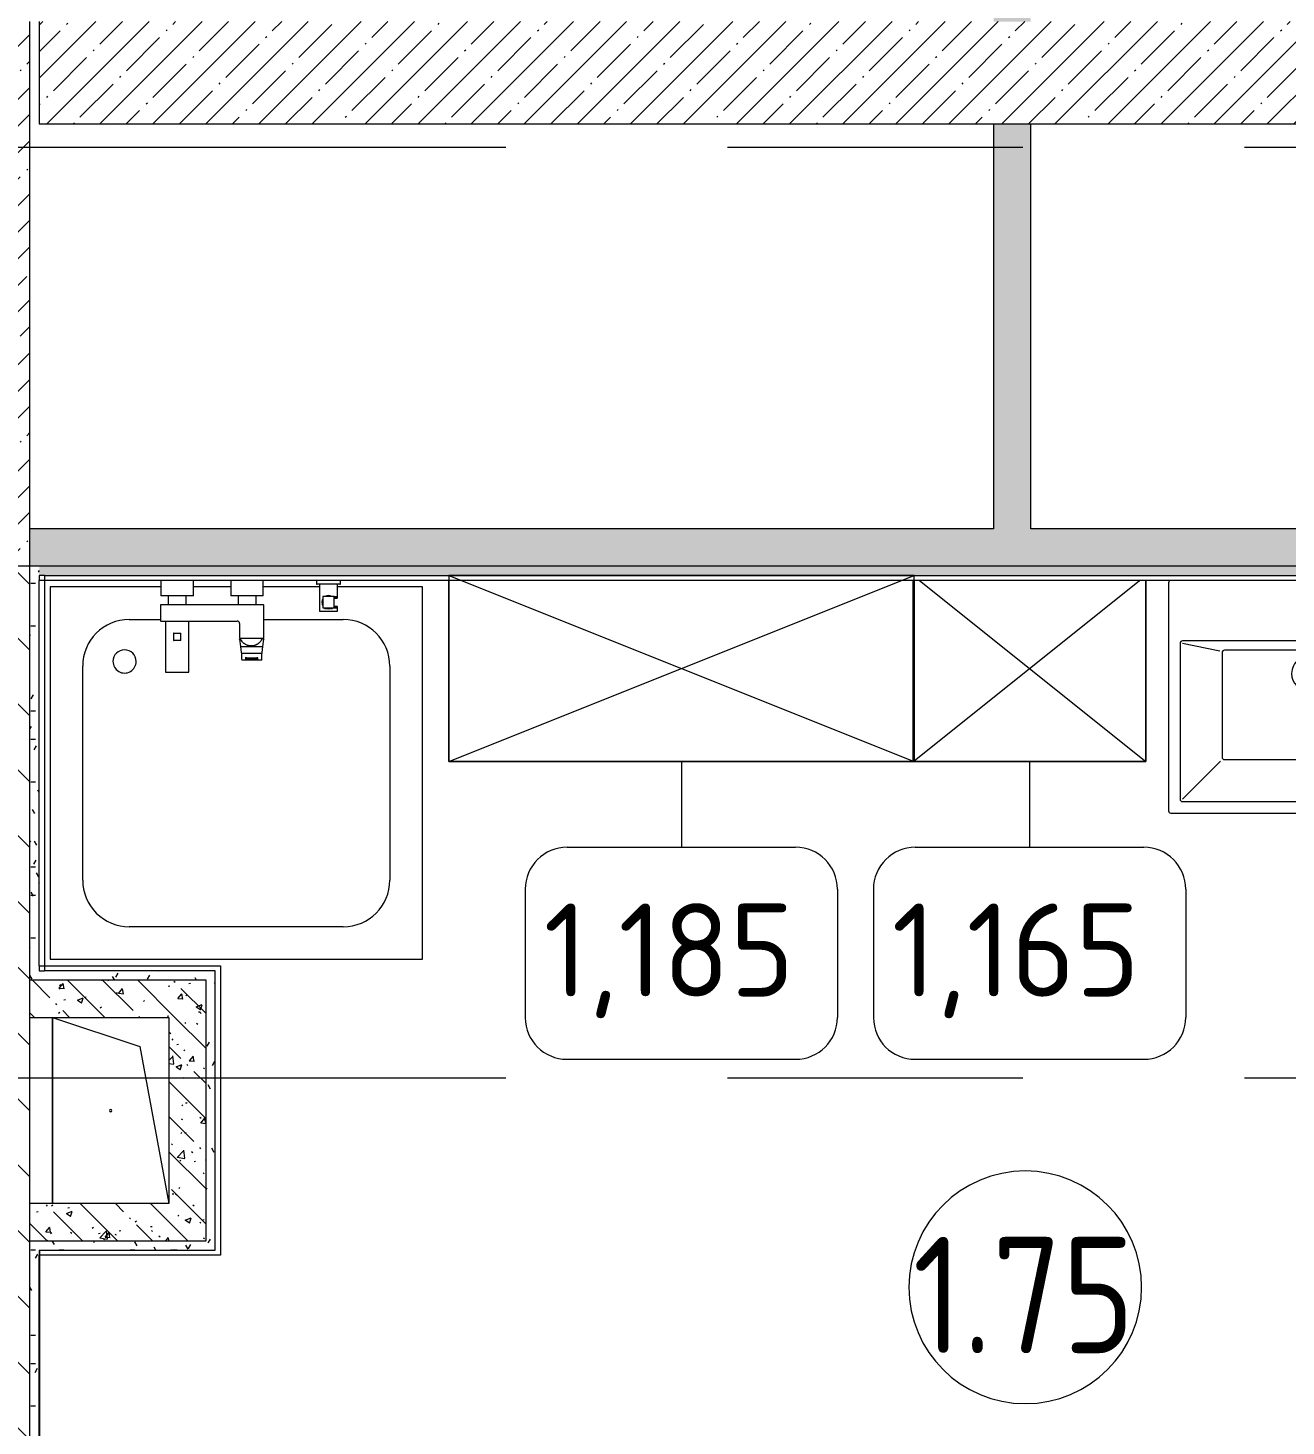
# Model space of a CAD drawing. Header units: millimetres. Extents: x 81494 to 296443, y -8553 to 29000.
# Drawn here: x 86466 to 89169, y 14252 to 17256 of the extents above; entities that cross this region are included whole.
import ezdxf

# ---------------------------------------------------------------- set-up
doc = ezdxf.new("R2010")
doc.units = ezdxf.units.MM
doc.linetypes.add('Осевая', pattern=[3175, 635, -476.25, 1587.5, -476.25])
for name, color, linetype, lineweight in [('A-AREA-IDEN', 7, 'Continuous', 9), ('A-GENM', 7, 'Continuous', 9), ('A-WALL', 7, 'Continuous', 9), ('I-FURN-IDEN', 7, 'Continuous', 9), ('I-WALL', 7, 'Continuous', 9), ('Оси-2', 7, 'Осевая', 9)]:
    doc.layers.add(name, color=color, linetype=linetype, lineweight=lineweight)
for name, color, linetype, lineweight, true_color in [('A-WALL-1', 9, 'Continuous', 9, 0x808080), ('A-WALL-FNSH-1', 9, 'Continuous', 9, 0x808080), ('I-FURN-1', 9, 'Continuous', 9, 0x808080), ('P-SANR-FIXT-2', 9, 'Continuous', 13, 0x808080)]:
    doc.layers.add(name, color=color, linetype=linetype, lineweight=lineweight, true_color=true_color)
doc.styles.add('GOST Common', font='GOST_Common.ttf', dxfattribs={"height": 200})
doc.styles.add('GOST Common_1', font='GOST_Common.ttf', dxfattribs={"width": 0.9, "height": 250})
pattern_1 = [(45, (0, 0), (-57.024626, 57.024626), []), (45, (57.025, 0), (-57.024626, 57.024626), [100.806, -20.161, 3.353, -16.808])]
pattern_2 = [(135, (0, 0), (-75.43415, -75.43415), [106.68, -17.78, 3.556, -17.78]), (135, (0, 75.39), (-75.43415, -75.43415), []), (50, (0, 0), (127.52922, -11.15758), [13.335, -146.685]), (355, (0, 0), (-24.66966, 133.74002), [10.668, -117.348]), (100.451, (10.63, -0.93), (102.85973, 122.58178), [11.333, -124.663]), (46.184, (0, 35.56), (189.75516, -29.43036), [20.002, -220.027]), (96.636, (15.81, 33.1), (166.1822, 173.1996), [17, -186.995]), (351.184, (0, 35.56), (166.18393, 173.19757), [16.002, -176.022]), (21, (17.78, 26.67), (106.13027, -71.58603), [13.335, -146.685]), (326, (17.78, 26.67), (43.26188, 128.93175), [10.668, -117.348]), (71.451, (26.62, 20.7), (149.39198, 57.34505), [11.333, -124.663]), (37.5, (0, 0), (2.162228, 59.188357), [3.353, -112.573, 3.353, -115.773, -117.792]), (37.5, (0, 0), (2.162228, 59.188357), [-235.052, 3.353, -114.44]), (7.5, (0, 0), (46.773857, 70.126152), [3.353, -64.567, 3.353, -109.906, -44.894]), (7.5, (0, 0), (46.773857, 70.126152), [-181.178, 3.353, -41.542]), (327.5, (-39.65, 0), (94.913671, -4.010093), [3.353, -41.097, 3.353, -135.331, -184.023]), (327.5, (-39.65, 0), (94.913671, -4.010093), [-183.134, 3.353, -180.67]), (317.5, (-57.43, 0), (103.69057, 17.79882), [3.353, -54.432, 3.353, -88.748, -130.683]), (317.5, (-57.43, 0), (103.69057, 17.79882), [-149.885, 3.353, -127.33])]
pattern_3 = [(0, (0, 0), (121.92, 30.48), [10.058, -81.382, 10.058, -81.382, -487.68]), (0, (0, 0), (121.92, 30.48), [-182.88, 10.058, -172.822, 10.058, -81.382, -213.36]), (0, (0, 0), (121.92, 30.48), [-457.2, 10.058, -50.902, 10.058, -142.342]), (120, (45.72, 15.24), (-87.356454, 90.345817), [10.058, -81.382, 10.058, -81.382, -487.68]), (120, (45.72, 15.24), (-87.356454, 90.345817), [-182.88, 10.058, -172.822, 10.058, -81.382, -213.36]), (120, (45.72, 15.24), (-87.356454, 90.345817), [-457.2, 10.058, -50.902, 10.058, -142.342]), (240, (60.96, 76.2), (-34.563546, -120.825817), [10.058, -81.382, 10.058, -81.382, -487.68]), (240, (60.96, 76.2), (-34.563546, -120.825817), [-182.88, 10.058, -172.822, 10.058, -81.382, -213.36]), (240, (60.96, 76.2), (-34.563546, -120.825817), [-457.2, 10.058, -50.902, 10.058, -142.342])]

# ---------------------------------------------------------------- blocks, each defined once
blk = doc.blocks.new('SND_Aquanet_Душевой поддон_HX108_Квадратный_С опорами_Сантехкомплект__$ - 800х800-30766030-План расстановки мебели и оборудования 1 этажа в осях 23_1-33')
at = {"layer": 'P-SANR-FIXT-2'}
for p, q in [((400, 400), (-400, 400)), ((-400, 400), (-400, 217.5)), ((400, -400), (400, 400)), ((-230, 330), (230, 330)), ((-330, 59.2), (-330, 230)), ((330, 230), (330, -230)), ((-400, 179), (-400, 58.2)), ((-400, -11.8), (-400, -91.8)), ((-400, -161.8), (-400, -400)), ((-330, -230), (-330, -162.7)), ((230, -330), (-230, -330)), ((-400, -400), (400, -400))]:
    blk.add_line(p, q, dxfattribs=at)
for centre, radius, start, end in [((-230, 230), 100, 90, 180), ((230, 230), 100, 0, 90), ((-230, -230), 100, 180, 270), ((-240, -240), 25, 90, 270), ((-240, -240), 25, 270, 90), ((230, -230), 100, 270, 0)]:
    blk.add_arc(centre, radius, start, end, dxfattribs=at)
blk = doc.blocks.new('GM_Отверстие прямоугольное _в плите_ - Отверстие-21608683-План расстановки мебели и оборудования 1 этажа в осях 23_1-33')
at = {"layer": 'A-GENM'}
for p, q in [((-137.5, 62.5), (200, 125)), ((-200, -125), (-137.5, 62.5)), ((200, -125), (-200, -125)), ((-200, -125), (200, -125))]:
    blk.add_line(p, q, dxfattribs=at)
for start, end in [(360, 180), (180, 360)]:
    blk.add_arc((0, 0), 2.5, start, end, dxfattribs=at)
blk = doc.blocks.new('Шкаф параметрический - 1_185-25612950-План расстановки мебели и оборудования 1 этажа в осях 23_1-33')
at = {"layer": 'I-FURN-1'}
for p, q in [((0, 0), (1000, -400)), ((0, -400), (1000, 0)), ((1000, 0), (0, 0)), ((0, 0), (0, -400)), ((1000, -400), (1000, 0)), ((0, -400), (0, -11)), ((1000, -11), (1000, -400)), ((0, -400), (1000, -400)), ((998.3, -400), (0, -400)), ((1000, -400), (998.3, -400))]:
    blk.add_line(p, q, dxfattribs=at)
blk = doc.blocks.new('Шкаф параметрический - 1_165-25613087-План расстановки мебели и оборудования 1 этажа в осях 23_1-33')
at = {"layer": 'I-FURN-1'}
for p, q in [((0, -11), (0, -400)), ((0, -400), (0, -11)), ((1.7, -398.6), (486.2, -11)), ((13.8, -11), (500, -400)), ((500, -400), (500, -11)), ((500, -11), (500, -400)), ((0, -400), (1.7, -398.6)), ((0, -400), (1.7, -400)), ((1.7, -400), (0, -400)), ((1.7, -400), (500, -400)), ((500, -400), (1.7, -400))]:
    blk.add_line(p, q, dxfattribs=at)
blk = doc.blocks.new('Смеситель для ванны с душевым гарнитуром - Смеситель для ванны с душевым гарнитуром-30756537-План расстановки мебели и оборудования 1 этажа в осях 23_1-33')
at = {"layer": 'P-SANR-FIXT-2'}
for p, q in [((86751.6, 16069), (86751.6, 16036)), ((86751.6, 16069), (86751.6, 16036)), ((86821.6, 16036), (86821.6, 16069)), ((86821.6, 16036), (86821.6, 16069)), ((86901.6, 16069), (86901.6, 16036)), ((86901.6, 16069), (86901.6, 16036)), ((86971.6, 16036), (86971.6, 16069)), ((86971.6, 16036), (86971.6, 16069)), ((87085.6, 16069), (87085.6, 16061)), ((87087.2, 16061), (87085.6, 16061)), ((87085.6, 16061), (87087.2, 16061)), ((87136, 16061), (87087.2, 16061)), ((87092.4, 16061), (87092.4, 16003)), ((87130.9, 16033.7), (87130.9, 16061)), ((87136, 16061), (87137.6, 16061)), ((87137.6, 16061), (87136, 16061)), ((87137.6, 16061), (87137.6, 16069)), ((86750.6, 16015.7), (86750.6, 15982.7)), ((86750.6, 16015.7), (86750.6, 15982.7)), ((86821.6, 16036), (86751.6, 16036)), ((86821.6, 16036), (86751.6, 16036)), ((86971.6, 16016.7), (86751.6, 16016.7)), ((86971.6, 16016.7), (86751.6, 16016.7)), ((86767.4, 16036), (86767.4, 16016.7)), ((86805.9, 16016.7), (86805.9, 16036)), ((86971.6, 16036), (86901.6, 16036)), ((86971.6, 16036), (86901.6, 16036)), ((86917.4, 16036), (86917.4, 16016.7)), ((86955.9, 16016.7), (86955.9, 16036)), ((86972.6, 15946.2), (86972.6, 16015.7)), ((86972.6, 15946.2), (86972.6, 16015.7)), ((87123.6, 16034.2), (87099.6, 16034.2)), ((87099.6, 16034.2), (87099.6, 16010.2)), ((87123.6, 16010.2), (87123.6, 16034.2)), ((87130.9, 16033.7), (87123.6, 16033.7)), ((87123.6, 16033.7), (87130.9, 16033.7)), ((87123.6, 16031.2), (87130.4, 16031.2)), ((87130.4, 16013.2), (87123.6, 16013.2)), ((87130.9, 16031.7), (87130.9, 16033.7)), ((87130.9, 16010.5), (87130.9, 16012.7)), ((87092.4, 16003), (87130.9, 16003)), ((87099.6, 16010.2), (87123.6, 16010.2)), ((87103.2, 16010.2), (87103.2, 16008.7)), ((87103.2, 16010.2), (87103.2, 16008.7)), ((87103.2, 16010.2), (87103.2, 16008.7)), ((87103.2, 16010.2), (87103.2, 16008.7)), ((87103.2, 16010.2), (87103.2, 16008.7)), ((87103.2, 16010.2), (87103.2, 16008.7)), ((87103.2, 16010.2), (87103.2, 16008.7)), ((87103.2, 16010.2), (87103.2, 16008.7)), ((87106.4, 16008.7), (87103.2, 16008.7)), ((87103.2, 16008.7), (87106.4, 16008.7)), ((87106.4, 16008.7), (87103.2, 16008.7)), ((87103.2, 16008.7), (87106.4, 16008.7)), ((87106.4, 16008.7), (87103.2, 16008.7)), ((87103.2, 16008.7), (87106.4, 16008.7)), ((87106.4, 16008.7), (87103.2, 16008.7)), ((87103.2, 16008.7), (87106.4, 16008.7)), ((87106.4, 16008.7), (87103.2, 16008.7)), ((87103.2, 16008.7), (87106.4, 16008.7)), ((87106.4, 16008.7), (87103.2, 16008.7)), ((87103.2, 16008.7), (87106.4, 16008.7)), ((87106.4, 16008.7), (87103.2, 16008.7)), ((87103.2, 16008.7), (87106.4, 16008.7)), ((87106.4, 16008.7), (87103.2, 16008.7)), ((87103.2, 16008.7), (87106.4, 16008.7)), ((87106.4, 16008.7), (87106.4, 16010.2)), ((87106.4, 16008.7), (87106.4, 16010.2)), ((87106.4, 16008.7), (87106.4, 16010.2)), ((87106.4, 16008.7), (87106.4, 16010.2)), ((87106.4, 16008.7), (87106.4, 16010.2)), ((87106.4, 16008.7), (87106.4, 16010.2)), ((87106.4, 16008.7), (87106.4, 16010.2)), ((87106.4, 16008.7), (87106.4, 16010.2)), ((87107.8, 16010.2), (87107.8, 16008.7)), ((87107.8, 16010.2), (87107.8, 16008.7)), ((87107.8, 16010.2), (87107.8, 16008.7)), ((87107.8, 16010.2), (87107.8, 16008.7)), ((87107.8, 16010.2), (87107.8, 16008.7)), ((87107.8, 16010.2), (87107.8, 16008.7)), ((87107.8, 16010.2), (87107.8, 16008.7)), ((87107.8, 16010.2), (87107.8, 16008.7)), ((87111, 16008.7), (87107.8, 16008.7)), ((87107.8, 16008.7), (87111, 16008.7)), ((87111, 16008.7), (87107.8, 16008.7)), ((87107.8, 16008.7), (87111, 16008.7)), ((87111, 16008.7), (87107.8, 16008.7)), ((87107.8, 16008.7), (87111, 16008.7)), ((87111, 16008.7), (87107.8, 16008.7)), ((87107.8, 16008.7), (87111, 16008.7)), ((87111, 16008.7), (87107.8, 16008.7)), ((87107.8, 16008.7), (87111, 16008.7)), ((87111, 16008.7), (87107.8, 16008.7)), ((87107.8, 16008.7), (87111, 16008.7)), ((87111, 16008.7), (87107.8, 16008.7)), ((87107.8, 16008.7), (87111, 16008.7)), ((87111, 16008.7), (87107.8, 16008.7)), ((87107.8, 16008.7), (87111, 16008.7)), ((87111, 16008.7), (87111, 16010.2)), ((87111, 16008.7), (87111, 16010.2)), ((87111, 16008.7), (87111, 16010.2)), ((87111, 16008.7), (87111, 16010.2)), ((87111, 16008.7), (87111, 16010.2)), ((87111, 16008.7), (87111, 16010.2)), ((87111, 16008.7), (87111, 16010.2)), ((87111, 16008.7), (87111, 16010.2)), ((87112.3, 16010.2), (87112.3, 16008.7)), ((87112.3, 16010.2), (87112.3, 16008.7)), ((87112.3, 16010.2), (87112.3, 16008.7)), ((87112.3, 16010.2), (87112.3, 16008.7)), ((87112.3, 16010.2), (87112.3, 16008.7)), ((87112.3, 16010.2), (87112.3, 16008.7)), ((87112.3, 16010.2), (87112.3, 16008.7)), ((87112.3, 16010.2), (87112.3, 16008.7)), ((87115.5, 16008.7), (87112.3, 16008.7)), ((87112.3, 16008.7), (87115.5, 16008.7)), ((87115.5, 16008.7), (87112.3, 16008.7)), ((87112.3, 16008.7), (87115.5, 16008.7)), ((87115.5, 16008.7), (87112.3, 16008.7)), ((87112.3, 16008.7), (87115.5, 16008.7)), ((87115.5, 16008.7), (87112.3, 16008.7)), ((87112.3, 16008.7), (87115.5, 16008.7)), ((87115.5, 16008.7), (87112.3, 16008.7)), ((87112.3, 16008.7), (87115.5, 16008.7)), ((87115.5, 16008.7), (87112.3, 16008.7)), ((87112.3, 16008.7), (87115.5, 16008.7)), ((87115.5, 16008.7), (87112.3, 16008.7)), ((87112.3, 16008.7), (87115.5, 16008.7)), ((87115.5, 16008.7), (87112.3, 16008.7)), ((87112.3, 16008.7), (87115.5, 16008.7)), ((87115.5, 16008.7), (87115.5, 16010.2)), ((87115.5, 16008.7), (87115.5, 16010.2)), ((87115.5, 16008.7), (87115.5, 16010.2)), ((87115.5, 16008.7), (87115.5, 16010.2)), ((87115.5, 16008.7), (87115.5, 16010.2)), ((87115.5, 16008.7), (87115.5, 16010.2)), ((87115.5, 16008.7), (87115.5, 16010.2)), ((87115.5, 16008.7), (87115.5, 16010.2)), ((87116.8, 16010.2), (87116.8, 16008.7)), ((87116.8, 16010.2), (87116.8, 16008.7)), ((87116.8, 16010.2), (87116.8, 16008.7)), ((87116.8, 16010.2), (87116.8, 16008.7)), ((87116.8, 16010.2), (87116.8, 16008.7)), ((87116.8, 16010.2), (87116.8, 16008.7)), ((87116.8, 16010.2), (87116.8, 16008.7)), ((87116.8, 16010.2), (87116.8, 16008.7)), ((87120, 16008.7), (87116.8, 16008.7)), ((87116.8, 16008.7), (87120, 16008.7)), ((87120, 16008.7), (87116.8, 16008.7)), ((87116.8, 16008.7), (87120, 16008.7)), ((87120, 16008.7), (87116.8, 16008.7)), ((87116.8, 16008.7), (87120, 16008.7)), ((87120, 16008.7), (87116.8, 16008.7)), ((87116.8, 16008.7), (87120, 16008.7)), ((87120, 16008.7), (87116.8, 16008.7)), ((87116.8, 16008.7), (87120, 16008.7)), ((87120, 16008.7), (87116.8, 16008.7)), ((87116.8, 16008.7), (87120, 16008.7)), ((87120, 16008.7), (87116.8, 16008.7)), ((87116.8, 16008.7), (87120, 16008.7)), ((87120, 16008.7), (87116.8, 16008.7)), ((87116.8, 16008.7), (87120, 16008.7)), ((87120, 16008.7), (87120, 16010.2)), ((87120, 16008.7), (87120, 16010.2)), ((87120, 16008.7), (87120, 16010.2)), ((87120, 16008.7), (87120, 16010.2)), ((87120, 16008.7), (87120, 16010.2)), ((87120, 16008.7), (87120, 16010.2)), ((87120, 16008.7), (87120, 16010.2)), ((87120, 16008.7), (87120, 16010.2)), ((87123.6, 16010.5), (87130.9, 16010.5)), ((87130.9, 16010.5), (87123.6, 16010.5)), ((87130.9, 16003), (87130.9, 16010.5)), ((86751.6, 15981.7), (86915.6, 15981.7)), ((86751.6, 15981.7), (86915.6, 15981.7)), ((86761.6, 15981.7), (86761.6, 15872.2)), ((86778.6, 15955.7), (86778.6, 15939.7)), ((86779.1, 15955.7), (86778.6, 15955.7)), ((86778.6, 15955.7), (86779.1, 15955.7)), ((86779.1, 15955.7), (86794.1, 15955.7)), ((86794.1, 15955.7), (86794.6, 15955.7)), ((86794.6, 15955.7), (86794.1, 15955.7)), ((86794.6, 15939.7), (86794.6, 15955.7)), ((86811.6, 15872.2), (86811.6, 15981.7)), ((86920.6, 15976.7), (86920.6, 15946.2)), ((86920.6, 15976.7), (86920.6, 15946.2)), ((86779.1, 15939.7), (86778.6, 15939.7)), ((86778.6, 15939.7), (86779.1, 15939.7)), ((86794.1, 15939.7), (86779.1, 15939.7)), ((86794.1, 15939.7), (86794.6, 15939.7)), ((86794.6, 15939.7), (86794.1, 15939.7)), ((86920.7, 15942.6), (86920.7, 15943.4)), ((86924.1, 15943.4), (86920.7, 15943.4)), ((86920.7, 15942.6), (86922.6, 15927)), ((86921.6, 15945.2), (86971.6, 15945.2)), ((86921.6, 15945.2), (86971.6, 15945.2)), ((86922.6, 15927), (86970.6, 15927)), ((86922.6, 15927), (86924.2, 15914.1)), ((86972.5, 15943.4), (86966.9, 15943.4)), ((86969, 15914.1), (86970.6, 15927)), ((86970.6, 15927), (86972.5, 15942.6)), ((86972.5, 15943.4), (86972.5, 15942.6)), ((86924.2, 15914.1), (86924.4, 15912.6)), ((86924.4, 15912.6), (86968.8, 15912.6)), ((86924.4, 15912.6), (86924.7, 15910.2)), ((86924.6, 15910.2), (86924.6, 15901.4)), ((86924.6, 15901.4), (86925.1, 15897.9)), ((86968.1, 15897.9), (86925.1, 15897.9)), ((86934.1, 15902.5), (86934.1, 15904.1)), ((86934.1, 15904), (86934.1, 15902.5)), ((86934.1, 15900.1), (86934.1, 15902.5)), ((86934.1, 15901.9), (86936.2, 15901.9)), ((86936.2, 15902.8), (86957, 15902.8)), ((86936.2, 15899.8), (86936.2, 15902.8)), ((86957, 15899.8), (86936.2, 15899.8)), ((86957, 15899.8), (86957, 15902.8)), ((86957, 15901.9), (86959.1, 15901.9)), ((86959.1, 15902.5), (86959.1, 15904.1)), ((86959.1, 15902.5), (86959.1, 15904)), ((86959.1, 15902.5), (86959.1, 15900.1)), ((86968.1, 15897.9), (86968.6, 15901.4)), ((86968.6, 15910.2), (86968.8, 15912.6)), ((86968.6, 15901.4), (86968.6, 15910.2)), ((86968.8, 15912.6), (86969, 15914.1)), ((86762.1, 15871.7), (86811.1, 15871.7))]:
    blk.add_line(p, q, dxfattribs=at)
at = {"layer": 'P-SANR-FIXT-2', "flags": 128}
for points in [[(86944.6, 15928.3), (86943.6, 15928.4), (86942.6, 15928.5), (86941.6, 15928.6), (86940.6, 15928.8), (86939.7, 15929), (86938.7, 15929.3), (86937.7, 15929.6), (86936.8, 15929.9), (86935.9, 15930.3), (86935, 15930.7), (86934.1, 15931.1), (86933.2, 15931.6), (86932.3, 15932.1), (86931.5, 15932.7), (86930.7, 15933.2), (86929.9, 15933.9), (86929.1, 15934.5), (86928.4, 15935.2), (86927.7, 15935.9), (86927, 15936.6), (86926.3, 15937.4), (86925.7, 15938.2), (86925.1, 15939), (86924.6, 15939.8), (86924, 15940.6), (86923.6, 15941.5), (86923.1, 15942.4), (86922.7, 15943.3), (86922.3, 15944.2), (86922, 15945.2)], [(86969.3, 15945.2), (86968.9, 15944.3), (86968.5, 15943.3), (86968.1, 15942.4), (86967.7, 15941.5), (86967.2, 15940.7), (86966.7, 15939.8), (86966.1, 15939), (86965.5, 15938.2), (86964.9, 15937.4), (86964.2, 15936.6), (86963.6, 15935.9), (86962.8, 15935.2), (86962.1, 15934.5), (86961.3, 15933.9), (86960.6, 15933.3), (86959.7, 15932.7), (86958.9, 15932.1), (86958, 15931.6), (86957.2, 15931.1), (86956.3, 15930.7), (86955.4, 15930.3), (86954.4, 15929.9), (86953.5, 15929.6), (86952.5, 15929.3), (86951.6, 15929), (86950.6, 15928.8), (86949.6, 15928.6), (86948.6, 15928.5), (86947.6, 15928.4), (86946.6, 15928.3), (86945.6, 15928.3)], [(86934.1, 15902.5), (86934.2, 15902.6), (86934.3, 15902.7), (86934.6, 15902.7), (86934.9, 15902.7), (86935.3, 15902.8), (86935.8, 15902.8), (86936.2, 15902.8)], [(86936.2, 15899.8), (86935.8, 15899.8), (86935.3, 15899.8), (86934.9, 15899.9), (86934.6, 15899.9), (86934.3, 15900), (86934.2, 15900)], [(86957, 15902.8), (86957.5, 15902.8), (86957.9, 15902.8), (86958.3, 15902.7), (86958.6, 15902.7), (86958.9, 15902.7), (86959.1, 15902.6), (86959.1, 15902.5)], [(86959.1, 15900), (86958.9, 15900), (86958.6, 15899.9), (86958.3, 15899.9), (86957.9, 15899.8), (86957.5, 15899.8), (86957, 15899.8)]]:
    blk.add_lwpolyline(points, dxfattribs=at)
at = {"layer": 'P-SANR-FIXT-2'}
for centre, radius, start, end in [((86751.6, 16015.7), 1, 90, 180), ((86751.6, 16015.7), 1, 90, 180), ((86971.6, 16015.7), 1, 0, 90), ((86971.6, 16015.7), 1, 0, 90), ((87111.6, 16022.2), 14.2, 148.2631, 211.8541), ((87111.6, 16022.2), 14.2, 148.2631, 211.8541), ((87111.6, 16022.2), 14.2, 58.1524, 121.7439), ((87111.6, 16022.2), 14.2, 58.1524, 121.7439), ((87130.4, 16031.7), 0.5, 270, 0), ((87130.4, 16012.7), 0.5, 0, 90), ((86751.6, 15982.7), 1, 180, 270), ((86751.6, 15982.7), 1, 180, 270), ((87111.6, 16022.2), 14.2, 238.3082, 302.0443), ((87111.6, 16022.2), 14.2, 238.3082, 302.0443), ((86915.6, 15976.7), 5, 0, 90), ((86915.6, 15976.7), 5, 0, 90), ((86921.6, 15946.2), 1, 180, 270), ((86921.6, 15946.2), 1, 180, 270), ((86971.6, 15946.2), 1, 270, 0), ((86971.6, 15946.2), 1, 270, 0), ((86762.1, 15872.2), 0.5, 180, 270), ((86811.1, 15872.2), 0.5, 270, 0)]:
    blk.add_arc(centre, radius, start, end, dxfattribs=at)
blk = doc.blocks.new('раковина - 400 x 500mm-V109-План расстановки мебели и оборудования 1 этажа в осях 23_1-33')
at = {"layer": 'P-SANR-FIXT-2'}
for p, q in [((-249.5, -5), (-249.5, -495)), ((352.5, -245.5), (352.5, -5)), ((-224.5, -135), (-224.5, -470)), ((31, -130), (-219.5, -130)), ((-219.5, -135), (-139.5, -151)), ((-126, -150), (-129.5, -150)), ((31, -150), (-126, -150)), ((322.5, -130), (73, -130)), ((233.5, -150), (73, -150)), ((322.5, -135), (242.8, -150.5)), ((327.5, -239), (327.5, -135)), ((-134.5, -155), (-134.5, -380)), ((238.5, -155), (238.5, -380)), ((327.5, -470), (327.5, -294)), ((352.5, -495), (352.5, -286.5)), ((-219.5, -470), (-137.6, -388.1)), ((-129.5, -385), (233.5, -385)), ((322.5, -470), (240.2, -387.7)), ((-219.5, -475), (322.5, -475)), ((-244.5, -500), (347.5, -500))]:
    blk.add_line(p, q, dxfattribs=at)
for centre, radius, start, end in [((-244.5, -5), 5, 90, 180), ((347.5, -5), 5, 0, 90), ((-219.5, -135), 5, 90, 180), ((-129.5, -155), 5, 90, 180), ((233.5, -155), 5, 0, 90), ((322.5, -135), 5, 0, 90), ((52.6, -199.9), 37.5, 127.0599, 180), ((52.6, -199.9), 37.5, 360, 54.9171), ((52.6, -199.9), 37.5, 180, 360), ((52.6, -199.9), 23, 170.0836, 180), ((52.6, -199.9), 23, 180, 189.9158), ((52.6, -199.9), 23, 360, 16.8017), ((52.6, -199.9), 23, 343.1959, 360), ((52.6, -199.9), 23, 225, 315), ((-129.5, -380), 5, 180, 270), ((233.5, -380), 5, 270, 360), ((-219.5, -470), 5, 180, 270), ((322.5, -470), 5, 270, 0), ((-244.5, -495), 5, 180, 270), ((347.5, -495), 5, 270, 0)]:
    blk.add_arc(centre, radius, start, end, dxfattribs=at)
blk = doc.blocks.new('Марка_Мебель - В прямоуг_Balcon_Марка-25523697-План расстановки мебели и оборудования 1 этажа в осях 23_1-33')
at = {"layer": 'I-FURN-IDEN'}
for p, q in [((-2.455, 2.278), (2.455, 2.278)), ((-3.355, 1.378), (-3.355, -1.384)), ((3.355, 1.378), (3.355, -1.378)), ((-2.461, -2.278), (2.455, -2.278))]:
    blk.add_line(p, q, dxfattribs=at)
for centre, radius, start, end in [((-2.455, 1.378), 0.9, 90, 180), ((2.455, 1.378), 0.9, 0, 90), ((-2.461, -1.384), 0.893, 180, 270), ((2.455, -1.378), 0.9, 270, 0)]:
    blk.add_arc(centre, radius, start, end, dxfattribs=at)
blk = doc.blocks.new('Марка_Помещения - Номер-25198446-План расстановки мебели и оборудования 1 этажа в осях 23_1-33')
at = {"layer": 'A-AREA-IDEN'}
for start, end in [(360, 180), (180, 360)]:
    blk.add_arc((0, 0), 2.5, start, end, dxfattribs=at)

msp = doc.modelspace()

# ---------------------------------------------------------------- hatches: boundary and pattern name
at = {"layer": 'I-WALL'}
h = msp.add_hatch(dxfattribs=at)
h.set_pattern_fill('FP_17', color=256, style=0, pattern_type=2)
h.set_pattern_definition(pattern_2)
h.paths.add_polyline_path([(88621, 16180), (88621, 17050), (88541, 17050), (88541, 16180)])
h.paths.add_polyline_path([(88621, 17270), (88621, 19200), (88541, 19200), (88541, 17270)])
h = msp.add_hatch(dxfattribs=at)
h.set_pattern_fill('FP_2', color=256, style=0, pattern_type=2)
h.set_pattern_definition(pattern_1)
h.paths.add_polyline_path([(86470, 16100), (86470, 17270), (86270, 17270), (86270, 16100)])
h = msp.add_hatch(dxfattribs=at)
h.set_pattern_fill('FP_2', color=256, style=0, pattern_type=2)
h.set_pattern_definition(pattern_1)
h.paths.add_polyline_path([(92752.5, 17050), (92810, 17050), (92810, 17270), (86490, 17270), (86490, 17050), (90910, 17050)])
h = msp.add_hatch(dxfattribs=at)
h.set_pattern_fill('FP_17', color=256, style=0, pattern_type=2)
h.set_pattern_definition(pattern_2)
h.paths.add_polyline_path([(89550, 16100), (89550, 16180), (86470, 16180), (86470, 16100), (89321.1, 16100)])
h = msp.add_hatch(dxfattribs=at)
h.set_pattern_fill('FP_4', color=256, style=0, pattern_type=2)
h.set_pattern_definition([(135, (0, 0), (-70.71068, -70.71068), [])])
h.paths.add_polyline_path([(86470, 13600), (86470, 16100), (86270, 16100), (86270, 13600)])
h = msp.add_hatch(dxfattribs=at)
h.set_pattern_fill('FP_67', color=256, style=0, pattern_type=2)
h.set_pattern_definition(pattern_3)
h.paths.add_polyline_path([(86470, 15230), (86490, 15230), (86490, 16100), (86470, 16100), (86470, 15823.5)])
h = msp.add_hatch(dxfattribs=at)
h.set_pattern_fill('FP_67', color=256, style=0, pattern_type=2)
h.set_pattern_definition(pattern_3)
h.paths.add_polyline_path([(89550, 16080), (89550, 16100), (86490, 16100), (86490, 16080), (89530, 16080)])
h = msp.add_hatch(dxfattribs=at)
h.set_pattern_fill('FP_67', color=256, style=0, pattern_type=2)
h.set_pattern_definition(pattern_3)
h.paths.add_polyline_path([(86848.4, 15210), (86848.4, 15230), (86470, 15230), (86470, 15210), (86576, 15210)])
h = msp.add_hatch(dxfattribs=at)
h.set_pattern_fill('FP_17', color=256, style=0, pattern_type=2)
h.set_pattern_definition(pattern_2)
h.paths.add_polyline_path([(86768.4, 15130), (86848.4, 15130), (86848.4, 15210), (86470, 15210), (86470, 15130), (86576, 15130)])
h = msp.add_hatch(dxfattribs=at)
h.set_pattern_fill('FP_67', color=256, style=0, pattern_type=2)
h.set_pattern_definition(pattern_3)
h.paths.add_polyline_path([(86848.4, 14650), (86868.4, 14650), (86868.4, 15230), (86848.4, 15230), (86848.4, 14765.1)])
h = msp.add_hatch(dxfattribs=at)
h.set_pattern_fill('FP_17', color=256, style=0, pattern_type=2)
h.set_pattern_definition(pattern_2)
h.paths.add_polyline_path([(86848.4, 14650), (86848.4, 15130), (86768.4, 15130), (86768.4, 14650)])
h = msp.add_hatch(dxfattribs=at)
h.set_pattern_fill('FP_17', color=256, style=0, pattern_type=2)
h.set_pattern_definition(pattern_2)
h.paths.add_polyline_path([(86768.4, 14650), (86768.4, 14730), (86470, 14730), (86470, 14650)])
h = msp.add_hatch(dxfattribs=at)
h.set_pattern_fill('FP_67', color=256, style=0, pattern_type=2)
h.set_pattern_definition(pattern_3)
h.paths.add_polyline_path([(86490, 14200), (86490, 14650), (86470, 14650), (86470, 14200)])
h = msp.add_hatch(dxfattribs=at)
h.set_pattern_fill('FP_67', color=256, style=0, pattern_type=2)
h.set_pattern_definition(pattern_3)
h.paths.add_polyline_path([(86868.4, 14630), (86868.4, 14650), (86490, 14650), (86491, 14630)])

# ---------------------------------------------------------------- linework, layer by layer
at = {"layer": 'A-WALL'}
msp.add_line((86490, 14200), (86490, 14619), dxfattribs=at)
at = {"layer": 'A-WALL-1'}
for p, q in [((86470, 14180), (86470, 17270)), ((86490, 17270), (86490, 17050)), ((86490, 17050), (92810, 17050)), ((88541, 17050), (88541, 16180)), ((88621, 16180), (88621, 17050)), ((88541, 16180), (86470, 16180)), ((89550, 16180), (88621, 16180)), ((89550, 16100), (84970, 16100)), ((86501, 16080), (89519, 16080)), ((86490, 15241), (86490, 16069)), ((86848.4, 15210), (86470, 15210)), ((86868.4, 15230), (86501, 15230)), ((86848.4, 14650), (86848.4, 15210)), ((86868.4, 14630), (86868.4, 15230)), ((86470, 15130), (86768.4, 15130)), ((86768.4, 15130), (86768.4, 14730)), ((86768.4, 14730), (86470, 14730)), ((86470, 14650), (86848.4, 14650)), ((86490, 14630), (86868.4, 14630))]:
    msp.add_line(p, q, dxfattribs=at)
at = {"layer": 'A-WALL-FNSH-1'}
msp.add_line((86491, 14201), (86491, 14630), dxfattribs=at)
at = {"layer": 'I-FURN-IDEN'}
for p, q in [((87870, 15680), (87870, 15495.6)), ((88618.3, 15680), (88618.3, 15495.6))]:
    msp.add_line(p, q, dxfattribs=at)
at = {"layer": 'I-WALL'}
for p, q in [((86490, 16080), (86490, 16069)), ((86501, 16080), (86490, 16080)), ((86501, 16080), (86501, 15230)), ((89530, 16069), (86490, 16069)), ((86490, 15241), (86879.4, 15241)), ((86490, 15241), (86490, 15230)), ((86879.4, 15241), (86879.4, 14619)), ((86490, 15230), (86501, 15230)), ((86490, 14630), (86490, 14619)), ((86879.4, 14619), (86490, 14619))]:
    msp.add_line(p, q, dxfattribs=at)
at = {"layer": 'Оси-2'}
for p, q in [((84793.9, 17000), (122455, 17000)), ((84793.9, 15000), (121855, 15000))]:
    msp.add_line(p, q, dxfattribs=at)

# ---------------------------------------------------------------- block references
at = {"layer": 'A-AREA-IDEN', "xscale": 99.99999999999993, "yscale": 99.99999999999993, "zscale": 99.99999999999993}
msp.add_blockref('Марка_Помещения - Номер-25198446-План расстановки мебели и оборудования 1 этажа в осях 23_1-33', (88609.1, 14550.1), dxfattribs=at)
at = {"layer": 'A-GENM', "rotation": 270}
msp.add_blockref('GM_Отверстие прямоугольное _в плите_ - Отверстие-21608683-План расстановки мебели и оборудования 1 этажа в осях 23_1-33', (86643.4, 14930), dxfattribs=at)
at = {"layer": 'I-FURN-1'}
for name, p in [('Шкаф параметрический - 1_185-25612950-План расстановки мебели и оборудования 1 этажа в осях 23_1-33', (87370, 16080)), ('Шкаф параметрический - 1_165-25613087-План расстановки мебели и оборудования 1 этажа в осях 23_1-33', (88368.3, 16080))]:
    msp.add_blockref(name, p, dxfattribs=at)
at = {"layer": 'I-FURN-IDEN', "xscale": 99.99999999999993, "yscale": 99.99999999999993, "zscale": 99.99999999999993}
for p in [(87870, 15267.9), (88618.3, 15267.9)]:
    msp.add_blockref('Марка_Мебель - В прямоуг_Balcon_Марка-25523697-План расстановки мебели и оборудования 1 этажа в осях 23_1-33', p, dxfattribs=at)
at = {"layer": 'P-SANR-FIXT-2', "rotation": 269.9999999999993}
msp.add_blockref('SND_Aquanet_Душевой поддон_HX108_Квадратный_С опорами_Сантехкомплект__$ - 800х800-30766030-План расстановки мебели и оборудования 1 этажа в осях 23_1-33', (86913.4, 15655), dxfattribs=at)
at = {"layer": 'P-SANR-FIXT-2'}
for name, p in [('Смеситель для ванны с душевым гарнитуром - Смеситель для ванны с душевым гарнитуром-30756537-План расстановки мебели и оборудования 1 этажа в осях 23_1-33', (0, 0)), ('раковина - 400 x 500mm-V109-План расстановки мебели и оборудования 1 этажа в осях 23_1-33', (89166.4, 16069))]:
    msp.add_blockref(name, p, dxfattribs=at)

# ---------------------------------------------------------------- texts
at = {"layer": 'A-AREA-IDEN', "insert": (88367.2, 14658.6), "char_height": 250, "width": 606.076, "attachment_point": 1, "style": 'GOST Common_1'}
msp.add_mtext('1.75', dxfattribs=at)
at = {"layer": 'I-FURN-IDEN', "char_height": 200, "width": 681.434, "attachment_point": 1, "style": 'GOST Common'}
for s, insert in [('1,185', (87574, 15374.9)), ('1,165', (88322.3, 15374.9))]:
    msp.add_mtext(s, dxfattribs=dict(at, insert=insert))

doc.saveas('drawing.dxf')
